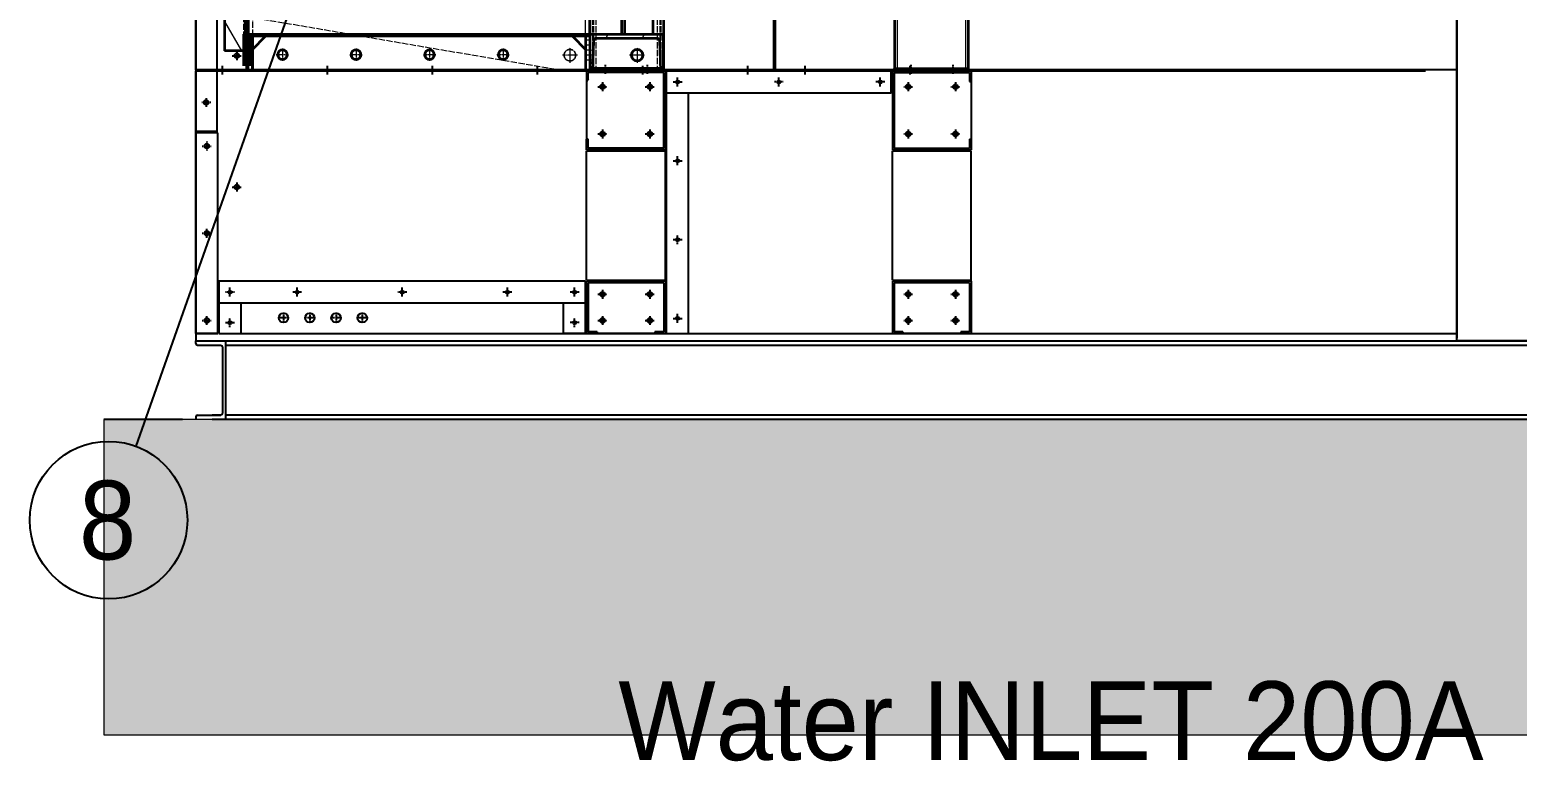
# Model space of a CAD drawing. Header units: millimetres. Extents: x 12184 to 41592, y 8990 to 29785.
# Drawn here: x 21709 to 24539, y 14923 to 16316 of the extents above; entities that cross this region are included whole.
import ezdxf
from ezdxf.enums import TextEntityAlignment as Align

# ---------------------------------------------------------------- set-up
doc = ezdxf.new("R2010")
doc.units = ezdxf.units.MM
for name, pattern in [('CENTER', [2, 1.25, -0.25, 0.25, -0.25]), ('DASHDOT', [18.5, 12, -3, 0.5, -3]), ('DASHED', [15, 12, -3])]:
    doc.linetypes.add(name, pattern=pattern)
for name, color, linetype in [('center', 1, 'CENTER'), ('냉각탑_dim', 1, 'Continuous'), ('냉각탑_text', 3, 'Continuous'), ('냉각탑_찬넬방진', 1, 'Continuous')]:
    doc.layers.add(name, color=color, linetype=linetype)
doc.styles.add('돋움', font='Dotum.ttf')

# ---------------------------------------------------------------- blocks, each defined once
blk = doc.blocks.new('A$C55E021B5')
at = {"color": 7, "linetype": 'DASHED', "lineweight": 13}
for p, q in [((585, 2140.5), (585, 0.5)), ((586.6, 2140.5), (586.6, 0.5)), ((591.6, 2140.5), (591.6, 0.5)), ((708.4, 2140.5), (708.4, 0.5)), ((713.4, 2140.5), (713.4, 0.5)), ((715, 2140.5), (715, 0.5)), ((1362, 2074.5), (1362, 66.5)), ((1370, 2074.5), (1370, 66.5)), ((728, 66.5), (728, 1070.5)), ((1379, 1050.5), (1379, 38.5)), ((770, 0.5), (1362, 101.9))]:
    blk.add_line(p, q, dxfattribs=at)
at = {"color": 7, "lineweight": 35}
for p, q in [((1375, 38.5), (1375, 2102.5)), ((1415, 2102.5), (1415, 38.5)), ((1375, 70.5), (1375, 2070.5)), ((720, 936.5), (720, 70.5)), ((660, 560.8), (660, 70.5)), ((654, 450.1), (654, 70.5)), ((580, 403), (580, 0.5)), ((600, 403), (600, 70.5)), ((1370, 70.5), (720, 70.5)), ((720, 66.5), (1370, 66.5)), ((753, 66.5), (1337, 66.5)), ((728, 0.5), (1362, 0.5))]:
    blk.add_line(p, q, dxfattribs=at)
at = {"color": 7, "lineweight": 35, "ltscale": 0.17003}
blk.add_line((720, 172.5), (720, 70.5), dxfattribs=at)
at = {"color": 7, "lineweight": 35, "ltscale": 0.185241}
for p, q in [((1370, 181.6), (1370, 70.5)), ((1370, 181.6), (1370, 70.5)), ((1375, 181.6), (1375, 70.5))]:
    blk.add_line(p, q, dxfattribs=at)
at = {"color": 7, "lineweight": 35, "ltscale": 0.16261}
blk.add_line((720, 70.5), (720, 168.1), dxfattribs=at)
at = {"color": 7, "linetype": 'DASHED', "lineweight": 13, "ltscale": 0.14}
blk.add_line((728, 41.5), (728, 125.5), dxfattribs=at)
at = {"color": 7, "lineweight": 35, "ltscale": 0.183333}
for p, q in [((0, 110.5), (0, 0.5)), ((140, 110.5), (140, 0.5))]:
    blk.add_line(p, q, dxfattribs=at)
at = {"color": 7, "linetype": 'DASHED', "lineweight": 13, "ltscale": 0.183333}
for p, q in [((5, 110.5), (5, 0.5)), ((135, 110.5), (135, 0.5))]:
    blk.add_line(p, q, dxfattribs=at)
at = {"color": 7, "lineweight": 13, "ltscale": 0.10771}
blk.add_line((1415, 94.5), (1382.7, 38.5), dxfattribs=at)
at = {"color": 7, "lineweight": 35, "ltscale": 0.116667}
for p, q in [((580, 0.5), (580, 70.5)), ((720, 70.5), (720, 0.5))]:
    blk.add_line(p, q, dxfattribs=at)
at = {"color": 7, "lineweight": 35, "ltscale": 0.233334}
for p, q in [((720, 70.5), (580, 70.5)), ((140, 5.5), (0, 5.5)), ((140, 0.5), (0, 0.5)), ((140, 0.5), (0, 0.5)), ((580, 0.5), (720, 0.5)), ((720, 0.5), (580, 0.5)), ((720, 0.5), (580, 0.5))]:
    blk.add_line(p, q, dxfattribs=at)
at = {"color": 7, "lineweight": 35, "ltscale": 0.095349}
for p, q in [((585, 0.5), (587, 57.7)), ((713, 57.7), (715, 0.5))]:
    blk.add_line(p, q, dxfattribs=at)
at = {"color": 7, "lineweight": 35, "ltscale": 0.193355}
blk.add_line((592, 62.5), (708, 62.5), dxfattribs=at)
at = {"color": 7, "linetype": 'DASHED', "lineweight": 13, "ltscale": 0.09}
blk.add_line((600, 70.5), (654, 70.5), dxfattribs=at)
at = {"color": 7, "lineweight": 13, "ltscale": 0.015396}
for p, q in [((620.6, 62.5), (616, 70.5)), ((689.9, 62.5), (685.2, 70.5))]:
    blk.add_line(p, q, dxfattribs=at)
at = {"color": 7, "linetype": 'DASHED', "lineweight": 13, "ltscale": 0.01}
blk.add_line((654, 70.5), (660, 70.5), dxfattribs=at)
at = {"color": 7, "linetype": 'DASHED', "lineweight": 13, "ltscale": 0.116667}
blk.add_line((720, 70.5), (720, 0.5), dxfattribs=at)
at = {"color": 7, "lineweight": 35, "ltscale": 0.006667}
for p, q in [((720, 66.5), (720, 70.5)), ((1370, 70.5), (1370, 66.5))]:
    blk.add_line(p, q, dxfattribs=at)
at = {"color": 7, "linetype": 'DASHED', "lineweight": 13, "ltscale": 0.006667}
blk.add_line((720, 66.5), (720, 70.5), dxfattribs=at)
at = {"color": 7, "lineweight": 35, "ltscale": 0.11}
for p, q in [((720, 66.5), (720, 0.5)), ((728, 66.5), (728, 0.5)), ((1362, 66.5), (1362, 0.5)), ((1370, 0.5), (1370, 66.5))]:
    blk.add_line(p, q, dxfattribs=at)
at = {"color": 7, "lineweight": 35, "ltscale": 0.013333}
for p, q in [((720, 66.5), (728, 66.5)), ((720, 0.5), (728, 0.5))]:
    blk.add_line(p, q, dxfattribs=at)
at = {"color": 7, "linetype": 'DASHED', "lineweight": 13, "ltscale": 0.013333}
for p, q in [((728, 60), (720, 60)), ((728, 41), (720, 41)), ((720, 40), (728, 40)), ((720, 21), (728, 21))]:
    blk.add_line(p, q, dxfattribs=at)
at = {"color": 7, "lineweight": 35, "ltscale": 0.058926}
blk.add_line((753, 66.5), (728, 41.5), dxfattribs=at)
at = {"color": 7, "lineweight": 35, "ltscale": 0.058925}
blk.add_line((1362, 41.5), (1337, 66.5), dxfattribs=at)
at = {"color": 7, "lineweight": 35, "ltscale": 0.013334}
for p, q in [((1370, 66.5), (1362, 66.5)), ((1362, 0.5), (1370, 0.5))]:
    blk.add_line(p, q, dxfattribs=at)
at = {"color": 7, "lineweight": 35, "ltscale": 0.1}
for p, q in [((1370, 70.5), (1370, 10.5)), ((1375, 70.5), (1375, 10.5))]:
    blk.add_line(p, q, dxfattribs=at)
at = {"color": 7, "lineweight": 35, "ltscale": 0.008333}
for p, q in [((1375, 70.5), (1370, 70.5)), ((0, 0.5), (0, 5.5)), ((140, 0.5), (140, 5.5)), ((580, 0.5), (580, 5.5)), ((580, 0.5), (580, 5.5)), ((1375, 10.5), (1370, 10.5))]:
    blk.add_line(p, q, dxfattribs=at)
at = {"color": 7, "lineweight": 140, "ltscale": 0.008333}
for p, q in [((1370, 70.5), (1375, 70.5)), ((1375, 10.5), (1370, 10.5))]:
    blk.add_line(p, q, dxfattribs=at)
at = {"color": 7, "lineweight": 140, "ltscale": 0.1}
for p, q in [((1370, 10.5), (1370, 70.5)), ((1375, 70.5), (1375, 10.5))]:
    blk.add_line(p, q, dxfattribs=at)
at = {"color": 7, "linetype": 'DASHDOT', "lineweight": 13, "ltscale": 0.047667}
for p, q in [((615.7, 30.5), (644.3, 30.5)), ((630, 44.8), (630, 16.2)), ((743.7, 30.5), (772.3, 30.5)), ((758, 44.8), (758, 16.2))]:
    blk.add_line(p, q, dxfattribs=at)
at = {"color": 7, "linetype": 'DASHDOT', "lineweight": 13, "ltscale": 0.02876}
blk.add_line((712.2, 30.5), (729.4, 30.5), dxfattribs=at)
at = {"color": 7, "linetype": 'DASHED', "lineweight": 13, "ltscale": 0.010632}
blk.add_line((713.6, 40), (720, 40), dxfattribs=at)
at = {"color": 7, "linetype": 'DASHED', "lineweight": 13, "ltscale": 0.010079}
for p, q in [((720, 40), (714, 40)), ((720, 21), (714, 21))]:
    blk.add_line(p, q, dxfattribs=at)
at = {"color": 7, "linetype": 'DASHDOT', "lineweight": 13, "ltscale": 0.016}
blk.add_line((728.8, 50.5), (719.2, 50.5), dxfattribs=at)
at = {"color": 7, "lineweight": 35, "ltscale": 0.068333}
for p, q in [((728, 41.5), (728, 0.5)), ((1362, 0.5), (1362, 41.5))]:
    blk.add_line(p, q, dxfattribs=at)
at = {"color": 7, "linetype": 'DASHDOT', "lineweight": 13, "ltscale": 0.039}
for p, q in [((873.3, 31.5), (896.7, 31.5)), ((885, 43.2), (885, 19.8)), ((1013.3, 31.5), (1036.7, 31.5)), ((1025, 43.2), (1025, 19.8)), ((1153.3, 31.5), (1176.7, 31.5)), ((1165, 43.2), (1165, 19.8)), ((1293.3, 31.5), (1316.7, 31.5)), ((1305, 43.2), (1305, 19.8))]:
    blk.add_line(p, q, dxfattribs=at)
at = {"color": 7, "linetype": 'DASHDOT', "lineweight": 13, "ltscale": 0.025999}
blk.add_line((1376.3, 44.4), (1360.7, 44.4), dxfattribs=at)
at = {"color": 7, "linetype": 'DASHED', "lineweight": 13, "ltscale": 0.013334}
for p, q in [((1370, 53.9), (1362, 53.9)), ((1370, 34.9), (1362, 34.9))]:
    blk.add_line(p, q, dxfattribs=at)
at = {"color": 7, "linetype": 'DASHED', "lineweight": 13, "ltscale": 0.008333}
for p, q in [((1375, 53.9), (1370, 53.9)), ((1375, 34.9), (1370, 34.9)), ((21.4, 0.5), (21.4, 5.5)), ((37.4, 0.5), (37.4, 5.5)), ((101.4, 0.5), (101.4, 5.5)), ((117.4, 0.5), (117.4, 5.5)), ((603.1, 0.5), (603.1, 5.5)), ((603.1, 0.5), (603.1, 5.5)), ((619.1, 0.5), (619.1, 5.5)), ((619.1, 0.5), (619.1, 5.5)), ((683.1, 0.5), (683.1, 5.5)), ((683.1, 0.5), (683.1, 5.5)), ((699.1, 0.5), (699.1, 5.5)), ((699.1, 0.5), (699.1, 5.5)), ((720, 5.5), (720, 0.5)), ((720, 5.5), (720, 0.5))]:
    blk.add_line(p, q, dxfattribs=at)
at = {"color": 7, "lineweight": 35, "ltscale": 0.066667}
blk.add_line((1375, 38.5), (1415, 38.5), dxfattribs=at)
at = {"color": 7, "linetype": 'DASHDOT', "lineweight": 13, "ltscale": 0.01}
for p, q in [((29.4, 0), (29.4, 6)), ((109.4, 0), (109.4, 6)), ((611.1, 0), (611.1, 6)), ((691.1, 0), (691.1, 6))]:
    blk.add_line(p, q, dxfattribs=at)
at = {"color": 7, "lineweight": 13, "ltscale": 0.017065}
blk.add_line((585.1, 3.9), (580, 12.8), dxfattribs=at)
at = {"color": 7, "linetype": 'DASHED', "lineweight": 13, "ltscale": 0.008625}
blk.add_line((580, 5.5), (585.2, 5.5), dxfattribs=at)
blk.add_line((580, 5.5), (585.2, 5.5), dxfattribs=at)
at = {"color": 7, "lineweight": 35, "ltscale": 0.008334}
for p, q in [((580, 0.5), (585, 0.5)), ((715, 0.5), (720, 0.5))]:
    blk.add_line(p, q, dxfattribs=at)
at = {"color": 7, "lineweight": 35, "ltscale": 0.216085}
blk.add_line((585.2, 5.5), (714.8, 5.5), dxfattribs=at)
blk.add_line((585.2, 5.5), (714.8, 5.5), dxfattribs=at)
at = {"color": 7, "linetype": 'DASHED', "lineweight": 13, "ltscale": 0.009527}
blk.add_line((714.3, 21), (720, 21), dxfattribs=at)
at = {"color": 7, "lineweight": 13, "ltscale": 0.018955}
blk.add_line((720, 10.3), (714.3, 20.2), dxfattribs=at)
at = {"color": 7, "linetype": 'DASHED', "lineweight": 13, "ltscale": 0.008624}
blk.add_line((714.8, 5.5), (720, 5.5), dxfattribs=at)
blk.add_line((714.8, 5.5), (720, 5.5), dxfattribs=at)
at = {"color": 7, "lineweight": 35}
for centre, radius in [((630, 30.5), 11), ((885, 31.5), 9), ((1025, 31.5), 9), ((1165, 31.5), 9), ((1305, 31.5), 9)]:
    blk.add_circle(centre, radius, dxfattribs=at)
at = {"color": 7, "linetype": 'DASHED', "lineweight": 13}
blk.add_circle((758, 30.5), 11, dxfattribs=at)
at = {"color": 7, "lineweight": 35}
for centre, start, end in [((592, 57.5), 90, 178), ((708, 57.5), 2, 90)]:
    blk.add_arc(centre, 5, start, end, dxfattribs=at)
at = {"color": 7, "linetype": 'DASHED', "lineweight": 13}
for ratio, start_param, end_param in [(0.034921, 1.0708, 3.14163), (0.034919, 0.00005, 1.070675), (0.034921, 4.212393, 6.283223), (0.034919, 3.141642, 4.212267)]:
    blk.add_ellipse((714, 30.5), major_axis=(0, 9.5), ratio=ratio, start_param=start_param, end_param=end_param, dxfattribs=at)
blk = doc.blocks.new('A$C3FF200C2')
for p, q in [((40, 805), (0, 805)), ((0, 805), (0, 0)), ((40, 805), (40, 0)), ((40, 0), (0, 0))]:
    blk.add_line(p, q)
blk = doc.blocks.new('1')
for p, q in [((22024.6, 18923.6), (22024.6, 15723.6)), ((22024.6, 18923.6), (22024.6, 15723.6)), ((22024.6, 16239.1), (22024.6, 18545.1)), ((23124.6, 16239.1), (22024.6, 16239.1)), ((22024.6, 16237.1), (24364.6, 16237.1)), ((22024.6, 15737.1), (22024.6, 16237.1)), ((22768.5, 16237.1), (22768.5, 16087.1)), ((22918.5, 16237.1), (22768.5, 16237.1)), ((22771.7, 16222.1), (22768.5, 16217.1)), ((22915.3, 16233.9), (22771.7, 16233.9)), ((22771.7, 16222.1), (22771.7, 16233.9)), ((22915.3, 16090.3), (22915.3, 16233.9)), ((22918.5, 16237.1), (22918.5, 16087.1)), ((23348.3, 16237.1), (22920.5, 16237.1)), ((22920.5, 15737.1), (22920.5, 16237.1)), ((24424.6, 16239.1), (23126.6, 16239.1)), ((23348.3, 16195.1), (23348.3, 16237.1)), ((23350.3, 16237.1), (23350.3, 16087.1)), ((23500.3, 16237.1), (23350.3, 16237.1)), ((23353.5, 16233.9), (23497.1, 16233.9)), ((23353.5, 16233.9), (23353.5, 16090.3)), ((23497.1, 16233.9), (23497.1, 16217.1)), ((23500.3, 16237.1), (23500.3, 16087.1)), ((23500.3, 16237.1), (23500.3, 16217.1)), ((23348.3, 16195.1), (22920.5, 16195.1)), ((22962.5, 15737.1), (22962.5, 16195.1)), ((23497.1, 16217.1), (23500.3, 16217.1)), ((22066.6, 16119.1), (22024.6, 16119.1)), ((22066.6, 15737.1), (22066.6, 16119.1)), ((22771.7, 16107.1), (22768.5, 16107.1)), ((22768.5, 16087.1), (22768.5, 16107.1)), ((22771.7, 16090.3), (22771.7, 16107.1)), ((22918.5, 16107.1), (22918.5, 16087.1)), ((23497.1, 16107.1), (23500.3, 16107.1)), ((23497.1, 16107.1), (23497.1, 16090.3)), ((23500.3, 16107.1), (23500.3, 16087.1)), ((22768.5, 16087.1), (22918.5, 16087.1)), ((22918.5, 16087.1), (22768.5, 16087.1)), ((22768.5, 16085.1), (22918.5, 16085.1)), ((22768.5, 15839.1), (22768.5, 16085.1)), ((22915.3, 16090.3), (22771.7, 16090.3)), ((22918.5, 15839.1), (22918.5, 16085.1)), ((23500.3, 16087.1), (23350.3, 16087.1)), ((23350.3, 16085.1), (23500.3, 16085.1)), ((23350.3, 15839.1), (23350.3, 16085.1)), ((23353.5, 16090.3), (23497.1, 16090.3)), ((23500.3, 15839.1), (23500.3, 16085.1)), ((23500.3, 15837.1), (23500.3, 15931.6)), ((22024.6, 15837.1), (22024.6, 15737.1)), ((22766.6, 15837.1), (22068.6, 15837.1)), ((22068.6, 15837.1), (22068.6, 15737.1)), ((22766.6, 15737.1), (22766.6, 15837.1)), ((22768.5, 15839.1), (22918.5, 15839.1)), ((22918.5, 15837.1), (22768.5, 15837.1)), ((22768.5, 15837.1), (22768.5, 15737.1)), ((22918.5, 15837.1), (22768.5, 15837.1)), ((22771.7, 15833.9), (22771.7, 15740.3)), ((22915.3, 15833.9), (22771.7, 15833.9)), ((22915.3, 15833.9), (22915.3, 15740.3)), ((22918.5, 15837.1), (22918.5, 15737.1)), ((23350.3, 15839.1), (23500.3, 15839.1)), ((23350.3, 15837.1), (23350.3, 15737.1)), ((23500.3, 15837.1), (23350.3, 15837.1)), ((23353.5, 15833.9), (23353.5, 15740.3)), ((23497.1, 15833.9), (23353.5, 15833.9)), ((23497.1, 15833.9), (23497.1, 15740.3)), ((23500.3, 15837.1), (23500.3, 15737.1)), ((22766.6, 15795.1), (22068.6, 15795.1)), ((22110.6, 15795.1), (22110.6, 15737.1)), ((22724.6, 15737.1), (22724.6, 15795.1)), ((22788.5, 15740.3), (22771.7, 15740.3)), ((22788.5, 15740.3), (22788.5, 15737.1)), ((22898.5, 15740.3), (22898.5, 15737.1)), ((22915.3, 15740.3), (22898.5, 15740.3)), ((23370.3, 15740.3), (23353.5, 15740.3)), ((23370.3, 15740.3), (23370.3, 15737.1)), ((23480.3, 15740.3), (23480.3, 15737.1)), ((23497.1, 15740.3), (23480.3, 15740.3)), ((22024.6, 15737.1), (22066.6, 15737.1)), ((22066.6, 15737.1), (22024.6, 15737.1)), ((22024.6, 15725.2), (22024.6, 15723.6)), ((22024.6, 15725.2), (22024.6, 15723.6)), ((22068.6, 15737.1), (24424.6, 15737.1)), ((22766.6, 15737.1), (22724.6, 15737.1)), ((22918.5, 15737.1), (22768.5, 15737.1)), ((22788.5, 15737.1), (22768.5, 15737.1)), ((22918.5, 15737.1), (22898.5, 15737.1)), ((22920.5, 15737.1), (22962.5, 15737.1)), ((23370.3, 15737.1), (23350.3, 15737.1)), ((23500.3, 15737.1), (23350.3, 15737.1)), ((23500.3, 15737.1), (23480.3, 15737.1))]:
    blk.add_line(p, q)
at = {"ltscale": 500}
for p, q in [((24424.6, 18923.6), (24424.6, 15728.7)), ((24424.6, 15723.6), (24424.6, 18923.6)), ((25424.6, 15723.6), (24424.6, 15723.6))]:
    blk.add_line(p, q, dxfattribs=at)
at = {"color": 7, "lineweight": 35}
for p, q in [((23124.6, 18681.6), (23124.6, 16239.1)), ((22079.6, 18339.1), (22079.6, 16275.1)), ((22119.6, 16275.1), (22119.6, 18339.1)), ((22119.6, 16307.1), (22119.6, 18307.1)), ((22774.6, 17173.1), (22774.6, 16307.1)), ((23126.6, 17059.1), (23126.6, 16239.1)), ((22834.6, 16797.5), (22834.6, 16307.1)), ((22840.6, 16686.7), (22840.6, 16307.1)), ((22894.6, 16639.6), (22894.6, 16307.1)), ((22914.6, 16639.6), (22914.6, 16237.1)), ((22124.6, 16307.1), (22774.6, 16307.1)), ((22774.6, 16303.1), (22124.6, 16303.1)), ((22741.6, 16303.1), (22157.6, 16303.1)), ((22766.6, 16237.1), (22132.6, 16237.1))]:
    blk.add_line(p, q, dxfattribs=at)
at = {"color": 7, "linetype": 'DASHED', "lineweight": 13}
for p, q in [((22779.6, 18377.1), (22779.6, 16237.1)), ((22781.3, 18377.1), (22781.3, 16237.1)), ((22786.3, 18377.1), (22786.3, 16237.1)), ((22903, 18377.1), (22903, 16237.1)), ((22908, 18377.1), (22908, 16237.1)), ((22909.6, 18377.1), (22909.6, 16237.1)), ((22124.6, 18311.1), (22124.6, 16303.1)), ((22132.6, 18311.1), (22132.6, 16303.1)), ((22766.6, 16303.1), (22766.6, 17307.1)), ((22115.6, 17287.1), (22115.6, 16275.1)), ((22724.6, 16237.1), (22132.6, 16338.5))]:
    blk.add_line(p, q, dxfattribs=at)
at = {"color": 7, "lineweight": 35, "ltscale": 0.185241}
for p, q in [((22119.6, 16418.2), (22119.6, 16307.1)), ((22124.6, 16418.2), (22124.6, 16307.1)), ((22124.6, 16418.2), (22124.6, 16307.1))]:
    blk.add_line(p, q, dxfattribs=at)
at = {"color": 7, "lineweight": 35, "ltscale": 0.17003}
blk.add_line((22774.6, 16409.1), (22774.6, 16307.1), dxfattribs=at)
at = {"color": 7, "lineweight": 35, "ltscale": 0.16261}
blk.add_line((22774.6, 16307.1), (22774.6, 16404.7), dxfattribs=at)
at = {"color": 7, "linetype": 'DASHED', "lineweight": 13, "ltscale": 0.14}
blk.add_line((22766.6, 16278.1), (22766.6, 16362.1), dxfattribs=at)
at = {"color": 7, "lineweight": 35, "ltscale": 0.183333}
for p, q in [((23354.6, 16347.1), (23354.6, 16237.1)), ((23494.6, 16347.1), (23494.6, 16237.1))]:
    blk.add_line(p, q, dxfattribs=at)
at = {"color": 7, "linetype": 'DASHED', "lineweight": 13, "ltscale": 0.183333}
for p, q in [((23359.6, 16347.1), (23359.6, 16237.1)), ((23489.6, 16347.1), (23489.6, 16237.1))]:
    blk.add_line(p, q, dxfattribs=at)
at = {"color": 7, "lineweight": 13, "ltscale": 0.10771}
blk.add_line((22079.6, 16331.1), (22112, 16275.1), dxfattribs=at)
at = {"color": 7, "lineweight": 35, "ltscale": 0.1}
for p, q in [((22119.6, 16307.1), (22119.6, 16247.1)), ((22124.6, 16307.1), (22124.6, 16247.1))]:
    blk.add_line(p, q, dxfattribs=at)
at = {"color": 7, "lineweight": 35, "ltscale": 0.008333}
for p, q in [((22119.6, 16307.1), (22124.6, 16307.1)), ((22119.6, 16247.1), (22124.6, 16247.1)), ((22914.6, 16237.1), (22914.6, 16242.1)), ((22914.6, 16237.1), (22914.6, 16242.1)), ((23354.6, 16237.1), (23354.6, 16242.1)), ((23494.6, 16237.1), (23494.6, 16242.1))]:
    blk.add_line(p, q, dxfattribs=at)
at = {"color": 7, "lineweight": 140, "ltscale": 0.008333}
for p, q in [((22124.6, 16307.1), (22119.6, 16307.1)), ((22119.6, 16247.1), (22124.6, 16247.1))]:
    blk.add_line(p, q, dxfattribs=at)
at = {"color": 7, "lineweight": 140, "ltscale": 0.1}
for p, q in [((22119.6, 16307.1), (22119.6, 16247.1)), ((22124.6, 16247.1), (22124.6, 16307.1))]:
    blk.add_line(p, q, dxfattribs=at)
at = {"color": 7, "lineweight": 35, "ltscale": 0.006667}
for p, q in [((22124.6, 16307.1), (22124.6, 16303.1)), ((22774.6, 16303.1), (22774.6, 16307.1))]:
    blk.add_line(p, q, dxfattribs=at)
at = {"color": 7, "linetype": 'DASHED', "lineweight": 13, "ltscale": 0.116667}
blk.add_line((22774.6, 16307.1), (22774.6, 16237.1), dxfattribs=at)
at = {"color": 7, "lineweight": 35, "ltscale": 0.233334}
for p, q in [((22774.6, 16307.1), (22914.6, 16307.1)), ((22914.6, 16237.1), (22774.6, 16237.1)), ((22774.6, 16237.1), (22914.6, 16237.1)), ((22774.6, 16237.1), (22914.6, 16237.1)), ((23354.6, 16242.1), (23494.6, 16242.1)), ((23354.6, 16237.1), (23494.6, 16237.1)), ((23354.6, 16237.1), (23494.6, 16237.1))]:
    blk.add_line(p, q, dxfattribs=at)
at = {"color": 7, "lineweight": 35, "ltscale": 0.116667}
for p, q in [((22774.6, 16307.1), (22774.6, 16237.1)), ((22914.6, 16237.1), (22914.6, 16307.1))]:
    blk.add_line(p, q, dxfattribs=at)
at = {"color": 7, "linetype": 'DASHED', "lineweight": 13, "ltscale": 0.006667}
blk.add_line((22774.6, 16303.1), (22774.6, 16307.1), dxfattribs=at)
at = {"color": 7, "lineweight": 13, "ltscale": 0.015396}
for p, q in [((22804.8, 16299.1), (22809.4, 16307.1)), ((22874.1, 16299.1), (22878.7, 16307.1))]:
    blk.add_line(p, q, dxfattribs=at)
at = {"color": 7, "linetype": 'DASHED', "lineweight": 13, "ltscale": 0.01}
blk.add_line((22840.6, 16307.1), (22834.6, 16307.1), dxfattribs=at)
at = {"color": 7, "linetype": 'DASHED', "lineweight": 13, "ltscale": 0.09}
blk.add_line((22894.6, 16307.1), (22840.6, 16307.1), dxfattribs=at)
at = {"color": 7, "linetype": 'DASHDOT', "lineweight": 13, "ltscale": 0.025999}
blk.add_line((22118.3, 16281), (22133.9, 16281), dxfattribs=at)
at = {"color": 7, "linetype": 'DASHED', "lineweight": 13, "ltscale": 0.008333}
for p, q in [((22119.6, 16290.5), (22124.6, 16290.5)), ((22119.6, 16271.5), (22124.6, 16271.5)), ((22774.6, 16242.1), (22774.6, 16237.1)), ((22774.6, 16242.1), (22774.6, 16237.1)), ((22795.5, 16237.1), (22795.5, 16242.1)), ((22795.5, 16237.1), (22795.5, 16242.1)), ((22811.5, 16237.1), (22811.5, 16242.1)), ((22811.5, 16237.1), (22811.5, 16242.1)), ((22875.5, 16237.1), (22875.5, 16242.1)), ((22875.5, 16237.1), (22875.5, 16242.1)), ((22891.5, 16237.1), (22891.5, 16242.1)), ((22891.5, 16237.1), (22891.5, 16242.1)), ((23377.3, 16237.1), (23377.3, 16242.1)), ((23393.3, 16237.1), (23393.3, 16242.1)), ((23457.3, 16237.1), (23457.3, 16242.1)), ((23473.3, 16237.1), (23473.3, 16242.1))]:
    blk.add_line(p, q, dxfattribs=at)
at = {"color": 7, "lineweight": 35, "ltscale": 0.11}
for p, q in [((22124.6, 16237.1), (22124.6, 16303.1)), ((22132.6, 16303.1), (22132.6, 16237.1)), ((22766.6, 16303.1), (22766.6, 16237.1)), ((22774.6, 16303.1), (22774.6, 16237.1))]:
    blk.add_line(p, q, dxfattribs=at)
at = {"color": 7, "lineweight": 35, "ltscale": 0.013334}
for p, q in [((22124.6, 16303.1), (22132.6, 16303.1)), ((22132.6, 16237.1), (22124.6, 16237.1))]:
    blk.add_line(p, q, dxfattribs=at)
at = {"color": 7, "linetype": 'DASHED', "lineweight": 13, "ltscale": 0.013334}
for p, q in [((22124.6, 16290.5), (22132.6, 16290.5)), ((22124.6, 16271.5), (22132.6, 16271.5))]:
    blk.add_line(p, q, dxfattribs=at)
at = {"color": 7, "lineweight": 35, "ltscale": 0.058925}
blk.add_line((22132.6, 16278.1), (22157.6, 16303.1), dxfattribs=at)
at = {"color": 7, "lineweight": 35, "ltscale": 0.068333}
for p, q in [((22132.6, 16237.1), (22132.6, 16278.1)), ((22766.6, 16278.1), (22766.6, 16237.1))]:
    blk.add_line(p, q, dxfattribs=at)
at = {"color": 7, "linetype": 'DASHDOT', "lineweight": 13, "ltscale": 0.039}
for p, q in [((22189.6, 16279.8), (22189.6, 16256.4)), ((22329.6, 16279.8), (22329.6, 16256.4)), ((22469.6, 16279.8), (22469.6, 16256.4)), ((22609.6, 16279.8), (22609.6, 16256.4)), ((22201.3, 16268.1), (22177.9, 16268.1)), ((22341.3, 16268.1), (22317.9, 16268.1)), ((22481.3, 16268.1), (22457.9, 16268.1)), ((22621.3, 16268.1), (22597.9, 16268.1))]:
    blk.add_line(p, q, dxfattribs=at)
at = {"color": 7, "linetype": 'DASHDOT', "lineweight": 13, "ltscale": 0.047667}
for p, q in [((22736.6, 16281.4), (22736.6, 16252.8)), ((22864.6, 16281.4), (22864.6, 16252.8)), ((22750.9, 16267.1), (22722.3, 16267.1)), ((22878.9, 16267.1), (22850.3, 16267.1))]:
    blk.add_line(p, q, dxfattribs=at)
at = {"color": 7, "lineweight": 35, "ltscale": 0.058926}
blk.add_line((22741.6, 16303.1), (22766.6, 16278.1), dxfattribs=at)
at = {"color": 7, "linetype": 'DASHDOT', "lineweight": 13, "ltscale": 0.016}
blk.add_line((22765.8, 16287.1), (22775.4, 16287.1), dxfattribs=at)
at = {"color": 7, "lineweight": 35, "ltscale": 0.013333}
for p, q in [((22774.6, 16303.1), (22766.6, 16303.1)), ((22774.6, 16237.1), (22766.6, 16237.1))]:
    blk.add_line(p, q, dxfattribs=at)
at = {"color": 7, "linetype": 'DASHED', "lineweight": 13, "ltscale": 0.013333}
for p, q in [((22766.6, 16296.6), (22774.6, 16296.6)), ((22766.6, 16277.6), (22774.6, 16277.6)), ((22774.6, 16276.6), (22766.6, 16276.6)), ((22774.6, 16257.6), (22766.6, 16257.6))]:
    blk.add_line(p, q, dxfattribs=at)
at = {"color": 7, "lineweight": 35, "ltscale": 0.095349}
for p, q in [((22781.6, 16294.3), (22779.6, 16237.1)), ((22909.6, 16237.1), (22907.7, 16294.3))]:
    blk.add_line(p, q, dxfattribs=at)
at = {"color": 7, "lineweight": 35, "ltscale": 0.193355}
blk.add_line((22902.7, 16299.1), (22786.6, 16299.1), dxfattribs=at)
at = {"color": 7, "lineweight": 35, "ltscale": 0.066667}
blk.add_line((22119.6, 16275.1), (22079.6, 16275.1), dxfattribs=at)
at = {"color": 7, "linetype": 'DASHDOT', "lineweight": 13, "ltscale": 0.02876}
blk.add_line((22782.5, 16267.1), (22765.2, 16267.1), dxfattribs=at)
at = {"color": 7, "linetype": 'DASHED', "lineweight": 13, "ltscale": 0.010079}
for p, q in [((22774.6, 16276.6), (22780.7, 16276.6)), ((22774.6, 16257.6), (22780.7, 16257.6))]:
    blk.add_line(p, q, dxfattribs=at)
at = {"color": 7, "linetype": 'DASHED', "lineweight": 13, "ltscale": 0.010632}
blk.add_line((22781, 16276.6), (22774.6, 16276.6), dxfattribs=at)
at = {"color": 7, "linetype": 'DASHED', "lineweight": 13, "ltscale": 0.009527}
blk.add_line((22780.4, 16257.6), (22774.6, 16257.6), dxfattribs=at)
at = {"color": 7, "lineweight": 13, "ltscale": 0.018955}
blk.add_line((22774.6, 16246.9), (22780.3, 16256.8), dxfattribs=at)
at = {"color": 7, "lineweight": 13, "ltscale": 0.017065}
blk.add_line((22909.5, 16240.5), (22914.6, 16249.4), dxfattribs=at)
at = {"color": 7, "linetype": 'DASHED', "lineweight": 13, "ltscale": 0.008624}
blk.add_line((22779.8, 16242.1), (22774.6, 16242.1), dxfattribs=at)
blk.add_line((22779.8, 16242.1), (22774.6, 16242.1), dxfattribs=at)
at = {"color": 7, "lineweight": 35, "ltscale": 0.008334}
for p, q in [((22779.6, 16237.1), (22774.6, 16237.1)), ((22914.6, 16237.1), (22909.6, 16237.1))]:
    blk.add_line(p, q, dxfattribs=at)
at = {"color": 7, "lineweight": 35, "ltscale": 0.216085}
blk.add_line((22909.5, 16242.1), (22779.8, 16242.1), dxfattribs=at)
blk.add_line((22909.5, 16242.1), (22779.8, 16242.1), dxfattribs=at)
at = {"color": 7, "linetype": 'DASHDOT', "lineweight": 13, "ltscale": 0.01}
for p, q in [((22803.5, 16236.6), (22803.5, 16242.6)), ((22883.5, 16236.6), (22883.5, 16242.6)), ((23385.3, 16236.6), (23385.3, 16242.6)), ((23465.3, 16236.6), (23465.3, 16242.6))]:
    blk.add_line(p, q, dxfattribs=at)
at = {"color": 7, "linetype": 'DASHED', "lineweight": 13, "ltscale": 0.008625}
blk.add_line((22914.6, 16242.1), (22909.5, 16242.1), dxfattribs=at)
blk.add_line((22914.6, 16242.1), (22909.5, 16242.1), dxfattribs=at)
at = {"color": 7, "lineweight": 35}
for centre, radius in [((22189.6, 16268.1), 9), ((22329.6, 16268.1), 9), ((22469.6, 16268.1), 9), ((22609.6, 16268.1), 9), ((22864.6, 16267.1), 11)]:
    blk.add_circle(centre, radius, dxfattribs=at)
at = {"color": 7, "linetype": 'DASHED', "lineweight": 13}
blk.add_circle((22736.6, 16267.1), 11, dxfattribs=at)
for centre, radius in [((22102.6, 16266.1), 4.5), ((22798.5, 16207.1), 4.5), ((22798.5, 16207.1), 4.5), ((22798.5, 16207.1), 4.5), ((22798.5, 16207.1), 4.5), ((22798.5, 16207.1), 3), ((22798.5, 16207.1), 3), ((22888.5, 16207.1), 4.5), ((22888.5, 16207.1), 4.5), ((22888.5, 16207.1), 4.5), ((22888.5, 16207.1), 4.5), ((22888.5, 16207.1), 3), ((22888.5, 16207.1), 3), ((22941.5, 16216.1), 3), ((23134.3, 16216.1), 3), ((23327.3, 16216.1), 3), ((23380.3, 16207.1), 4.5), ((23380.3, 16207.1), 4.5), ((23380.3, 16207.1), 3), ((23470.3, 16207.1), 4.5), ((23470.3, 16207.1), 4.5), ((23470.3, 16207.1), 3), ((22044.6, 16177.1), 4.5), ((22044.6, 16177.1), 3), ((22798.5, 16117.1), 4.5), ((22798.5, 16117.1), 4.5), ((22798.5, 16117.1), 4.5), ((22798.5, 16117.1), 4.5), ((22798.5, 16117.1), 3), ((22798.5, 16117.1), 3), ((22888.5, 16117.1), 4.5), ((22888.5, 16117.1), 4.5), ((22888.5, 16117.1), 4.5), ((22888.5, 16117.1), 4.5), ((22888.5, 16117.1), 3), ((22888.5, 16117.1), 3), ((23380.3, 16117.1), 4.5), ((23380.3, 16117.1), 4.5), ((23380.3, 16117.1), 3), ((23470.3, 16117.1), 4.5), ((23470.3, 16117.1), 4.5), ((23470.3, 16117.1), 3), ((22045.6, 16094.1), 4.5), ((22941.5, 16066.1), 3), ((22102.6, 16016.1), 4.5), ((22045.6, 15928.1), 4.5), ((22941.5, 15916.1), 3), ((22089.6, 15816.1), 3), ((22217.6, 15816.1), 3), ((22417.6, 15816.1), 3), ((22417.6, 15816.1), 3), ((22617.6, 15816.1), 3), ((22617.6, 15816.1), 3), ((22745.6, 15816.1), 3), ((22798.5, 15812.1), 4.5), ((22798.5, 15812.1), 4.5), ((22798.5, 15812.1), 4.5), ((22798.5, 15812.1), 4.5), ((22798.5, 15812.1), 3), ((22798.5, 15812.1), 3), ((22888.5, 15812.1), 4.5), ((22888.5, 15812.1), 4.5), ((22888.5, 15812.1), 4.5), ((22888.5, 15812.1), 4.5), ((22888.5, 15812.1), 3), ((22888.5, 15812.1), 3), ((23380.3, 15812.1), 4.5), ((23380.3, 15812.1), 4.5), ((23380.3, 15812.1), 3), ((23470.3, 15812.1), 4.5), ((23470.3, 15812.1), 4.5), ((23470.3, 15812.1), 3), ((22191.6, 15767.1), 9), ((22241.6, 15767.1), 9), ((22291.6, 15767.1), 9), ((22341.6, 15767.1), 9), ((22941.5, 15766.1), 3), ((22045.6, 15762.1), 4.5), ((22089.6, 15758.1), 3), ((22745.6, 15758.1), 3), ((22798.5, 15762.1), 4.5), ((22798.5, 15762.1), 4.5), ((22798.5, 15762.1), 4.5), ((22798.5, 15762.1), 4.5), ((22798.5, 15762.1), 3), ((22798.5, 15762.1), 3), ((22888.5, 15762.1), 4.5), ((22888.5, 15762.1), 4.5), ((22888.5, 15762.1), 4.5), ((22888.5, 15762.1), 4.5), ((22888.5, 15762.1), 3), ((22888.5, 15762.1), 3), ((23380.3, 15762.1), 4.5), ((23380.3, 15762.1), 4.5), ((23380.3, 15762.1), 3), ((23470.3, 15762.1), 4.5), ((23470.3, 15762.1), 4.5), ((23470.3, 15762.1), 3)]:
    blk.add_circle(centre, radius)
at = {"color": 7, "lineweight": 35}
for centre, start, end in [((22786.6, 16294.1), 90, 178), ((22902.7, 16294.1), 2, 90)]:
    blk.add_arc(centre, 5, start, end, dxfattribs=at)
at = {"color": 7, "linetype": 'DASHED', "lineweight": 13, "extrusion": (0, 0, -1)}
for ratio, start_param, end_param in [(0.034921, 4.212393, 6.283223), (0.034919, 3.141642, 4.212267), (0.034919, 0.00005, 1.070675), (0.034921, 1.0708, 3.14163)]:
    blk.add_ellipse((22780.7, 16267.1), major_axis=(0, 9.5), ratio=ratio, start_param=start_param, end_param=end_param, dxfattribs=at)
at = {"layer": 'center'}
for p, q in [((22094.1, 16266.1), (22111.1, 16266.1)), ((22102.6, 16274.6), (22102.6, 16257.6)), ((22803.5, 16248.6), (22803.5, 16231.6)), ((22883.5, 16248.6), (22883.5, 16231.6)), ((23385.3, 16248.6), (23385.3, 16231.6)), ((23465.3, 16248.6), (23465.3, 16231.6)), ((22074.6, 16247.1), (22074.6, 16230.1)), ((22274.6, 16247.1), (22274.6, 16230.1)), ((22474.6, 16247.1), (22474.6, 16230.1)), ((22674.6, 16247.1), (22674.6, 16230.1)), ((22874.6, 16247.1), (22874.6, 16230.1)), ((22941.5, 16207.6), (22941.5, 16224.6)), ((23074.6, 16247.1), (23074.6, 16230.1)), ((23134.3, 16207.6), (23134.3, 16224.6)), ((23183.6, 16247.1), (23183.6, 16230.1)), ((23183.6, 16247.1), (23183.6, 16230.1)), ((23327.3, 16207.6), (23327.3, 16224.6)), ((23383.6, 16247.1), (23383.6, 16230.1)), ((23383.6, 16247.1), (23383.6, 16230.1)), ((22790, 16207.1), (22807, 16207.1)), ((22790, 16207.1), (22807, 16207.1)), ((22798.5, 16215.6), (22798.5, 16198.6)), ((22798.5, 16215.6), (22798.5, 16198.6)), ((22880, 16207.1), (22897, 16207.1)), ((22880, 16207.1), (22897, 16207.1)), ((22888.5, 16215.6), (22888.5, 16198.6)), ((22888.5, 16215.6), (22888.5, 16198.6)), ((22933, 16216.1), (22950, 16216.1)), ((23142.8, 16216.1), (23125.8, 16216.1)), ((23335.8, 16216.1), (23318.8, 16216.1)), ((23371.8, 16207.1), (23388.8, 16207.1)), ((23380.3, 16215.6), (23380.3, 16198.6)), ((23461.8, 16207.1), (23478.8, 16207.1)), ((23470.3, 16215.6), (23470.3, 16198.6)), ((22053.1, 16177.1), (22036.1, 16177.1)), ((22044.6, 16185.6), (22044.6, 16168.6)), ((22790, 16117.1), (22807, 16117.1)), ((22790, 16117.1), (22807, 16117.1)), ((22798.5, 16125.6), (22798.5, 16108.6)), ((22798.5, 16125.6), (22798.5, 16108.6)), ((22880, 16117.1), (22897, 16117.1)), ((22880, 16117.1), (22897, 16117.1)), ((22888.5, 16125.6), (22888.5, 16108.6)), ((22888.5, 16125.6), (22888.5, 16108.6)), ((23371.8, 16117.1), (23388.8, 16117.1)), ((23380.3, 16125.6), (23380.3, 16108.6)), ((23461.8, 16117.1), (23478.8, 16117.1)), ((23470.3, 16125.6), (23470.3, 16108.6)), ((22037.1, 16094.1), (22054.1, 16094.1)), ((22045.6, 16102.6), (22045.6, 16085.6)), ((22933, 16066.1), (22950, 16066.1)), ((22941.5, 16057.6), (22941.5, 16074.6)), ((22102.6, 16024.6), (22102.6, 16007.6)), ((22094.1, 16016.1), (22111.1, 16016.1)), ((22037.1, 15928.1), (22054.1, 15928.1)), ((22045.6, 15919.6), (22045.6, 15936.6)), ((22933, 15916.1), (22950, 15916.1)), ((22941.5, 15907.6), (22941.5, 15924.6)), ((22089.6, 15807.6), (22089.6, 15824.6)), ((22217.6, 15807.6), (22217.6, 15824.6)), ((22417.6, 15807.6), (22417.6, 15824.6)), ((22417.6, 15807.6), (22417.6, 15824.6)), ((22617.6, 15807.6), (22617.6, 15824.6)), ((22617.6, 15807.6), (22617.6, 15824.6)), ((22745.6, 15807.6), (22745.6, 15824.6)), ((22098.1, 15816.1), (22081.1, 15816.1)), ((22226.1, 15816.1), (22209.1, 15816.1)), ((22426.1, 15816.1), (22409.1, 15816.1)), ((22426.1, 15816.1), (22409.1, 15816.1)), ((22626.1, 15816.1), (22609.1, 15816.1)), ((22626.1, 15816.1), (22609.1, 15816.1)), ((22754.1, 15816.1), (22737.1, 15816.1)), ((22790, 15812.1), (22807, 15812.1)), ((22790, 15812.1), (22807, 15812.1)), ((22798.5, 15820.6), (22798.5, 15803.6)), ((22798.5, 15820.6), (22798.5, 15803.6)), ((22880, 15812.1), (22897, 15812.1)), ((22880, 15812.1), (22897, 15812.1)), ((22888.5, 15820.6), (22888.5, 15803.6)), ((22888.5, 15820.6), (22888.5, 15803.6)), ((23371.8, 15812.1), (23388.8, 15812.1)), ((23380.3, 15820.6), (23380.3, 15803.6)), ((23461.8, 15812.1), (23478.8, 15812.1)), ((23470.3, 15820.6), (23470.3, 15803.6)), ((22045.6, 15753.6), (22045.6, 15770.6)), ((22191.6, 15777.1), (22191.6, 15757.1)), ((22241.6, 15777.1), (22241.6, 15757.1)), ((22291.6, 15777.1), (22291.6, 15757.1)), ((22341.6, 15777.1), (22341.6, 15757.1)), ((22798.5, 15770.6), (22798.5, 15753.6)), ((22798.5, 15770.6), (22798.5, 15753.6)), ((22888.5, 15770.6), (22888.5, 15753.6)), ((22888.5, 15770.6), (22888.5, 15753.6)), ((22941.5, 15757.6), (22941.5, 15774.6)), ((23380.3, 15770.6), (23380.3, 15753.6)), ((23470.3, 15770.6), (23470.3, 15753.6)), ((22037.1, 15762.1), (22054.1, 15762.1)), ((22081.1, 15758.1), (22098.1, 15758.1)), ((22089.6, 15749.6), (22089.6, 15766.6)), ((22201.6, 15767.1), (22181.6, 15767.1)), ((22251.6, 15767.1), (22231.6, 15767.1)), ((22301.6, 15767.1), (22281.6, 15767.1)), ((22351.6, 15767.1), (22331.6, 15767.1)), ((22754.1, 15758.1), (22737.1, 15758.1)), ((22745.6, 15749.6), (22745.6, 15766.6)), ((22790, 15762.1), (22807, 15762.1)), ((22790, 15762.1), (22807, 15762.1)), ((22880, 15762.1), (22897, 15762.1)), ((22880, 15762.1), (22897, 15762.1)), ((22933, 15766.1), (22950, 15766.1)), ((23371.8, 15762.1), (23388.8, 15762.1)), ((23461.8, 15762.1), (23478.8, 15762.1))]:
    blk.add_line(p, q, dxfattribs=at)
at = {"layer": '냉각탑_찬넬방진', "ltscale": 150}
for p, q in [((22024.6, 15718.5), (22024.6, 15723.6)), ((22024.6, 15723.6), (27926.2, 15723.6)), ((22024.6, 15723.6), (22056.1, 15723.6)), ((22028, 15715.1), (22072.1, 15715.1)), ((22075.5, 15711.7), (22075.5, 15585.3)), ((22081.1, 15723.6), (22081.1, 15573.6)), ((22024.6, 15578.5), (22024.6, 15573.6)), ((22028, 15581.9), (22072.1, 15581.9))]:
    blk.add_line(p, q, dxfattribs=at)
at = {"layer": '냉각탑_찬넬방진', "ltscale": 30}
for p, q in [((22081.1, 15715.1), (27922.9, 15715.1)), ((22072.7, 15582), (22056.1, 15582)), ((27926.2, 15573.6), (22056.1, 15573.6)), ((27922.9, 15581.9), (22081.1, 15582))]:
    blk.add_line(p, q, dxfattribs=at)
at = {"layer": '냉각탑_찬넬방진', "ltscale": 150}
for centre, start, end in [((22028, 15718.5), 180, 270), ((22072.1, 15711.7), 0, 90), ((22028, 15578.5), 90, 180), ((22072.1, 15585.3), 270, 0)]:
    blk.add_arc(centre, 3.39, start, end, dxfattribs=at)
at = {"xscale": -1}
blk.add_blockref('A$C55E021B5', (23494.6, 16236.6), dxfattribs=at)
blk.add_blockref('A$C3FF200C2', (22024.6, 16122.1))

msp = doc.modelspace()

# ---------------------------------------------------------------- hatches: boundary and pattern name
h = msp.add_hatch()
h.set_pattern_fill('AR-CONC', color=4)
h.set_pattern_definition([(50, (-307180.34, -186709.94), (182.18467, -15.939086), [19.05, -209.55]), (355, (-307180.34, -186709.94), (-35.24342, 191.056845), [15.24, -167.64058]), (100.451445, (-307165.16, -186711.27), (146.94125, 175.11775), [16.19001, -178.090245]), (46.1842, (-307180.34, -186659.14), (271.07904, -42.04233), [28.575, -314.325]), (96.63556, (-307157.75, -186662.64), (237.40413, 247.42612), [24.28502, -267.1356]), (351.18415, (-307180.34, -186659.14), (237.40413, 247.42612), [22.85997, -251.45973]), (21, (-307154.94, -186671.84), (151.61439, -102.2652), [19.05, -209.55]), (326, (-307154.94, -186671.84), (61.80203, 184.18797), [15.24, -167.64]), (71.451445, (-307142.3, -186680.36), (213.41642, 81.92277), [16.19001, -178.08994]), (37.5, (-307180.34, -186709.94), (3.088603, 84.555039), [0, -165.608, 0, -170.18, 0, -168.275]), (7.5, (-307180.34, -186709.94), (66.819663, 100.180575), [0, -97.028, 0, -161.798, 0, -64.135]), (327.5, (-307236.98, -186709.94), (135.590595, -5.728744), [0, -63.5, 0, -198.12, 0, -262.89]), (317.5, (-307262.38, -186709.94), (148.12918, 25.42649), [0, -82.55, 0, -131.572, 0, -186.69])])
edge = h.paths.add_edge_path()
edge.add_line((21849.6, 14973.6), (28076.1, 14973.6))
edge.add_line((28076.1, 14973.6), (28076.4, 15573.6))
edge.add_line((28076.4, 15573.6), (21849.8, 15573.6))
edge.add_line((21849.8, 15573.6), (21849.5, 14973.6))

# ---------------------------------------------------------------- linework, layer by layer
at = {"lineweight": 5, "elevation": 0}
msp.add_lwpolyline([(28076.2, 15573.6), (21849.6, 15573.6), (21849.6, 14973.6), (28076.2, 14973.6)], dxfattribs=at)
at = {"layer": '냉각탑_dim', "linetype": 'ByBlock', "lineweight": -2, "elevation": 0}
msp.add_lwpolyline([(22232.8, 16437.8), (21910.9, 15522.7)], dxfattribs=at)
at = {"layer": '냉각탑_dim', "linetype": 'ByBlock', "lineweight": -2}
msp.add_circle((21858.7, 15382), 150, dxfattribs=at)
at = {"layer": '냉각탑_찬넬방진', "ltscale": 150}
msp.add_line((21999.6, 15573.6), (21849.6, 15573.6), dxfattribs=at)

# ---------------------------------------------------------------- block references
msp.add_blockref('1', (0, 0))

# ---------------------------------------------------------------- texts
at = {"layer": '냉각탑_text', "style": '돋움'}
msp.add_text('8', height=150, dxfattribs=at).set_placement((21856.9, 15382.2), align=Align.MIDDLE_CENTER)
msp.add_text('Water INLET 200A', height=150, dxfattribs=at).set_placement((22828.8, 15000.2, 0), align=Align.MIDDLE_LEFT)

doc.saveas('drawing.dxf')
